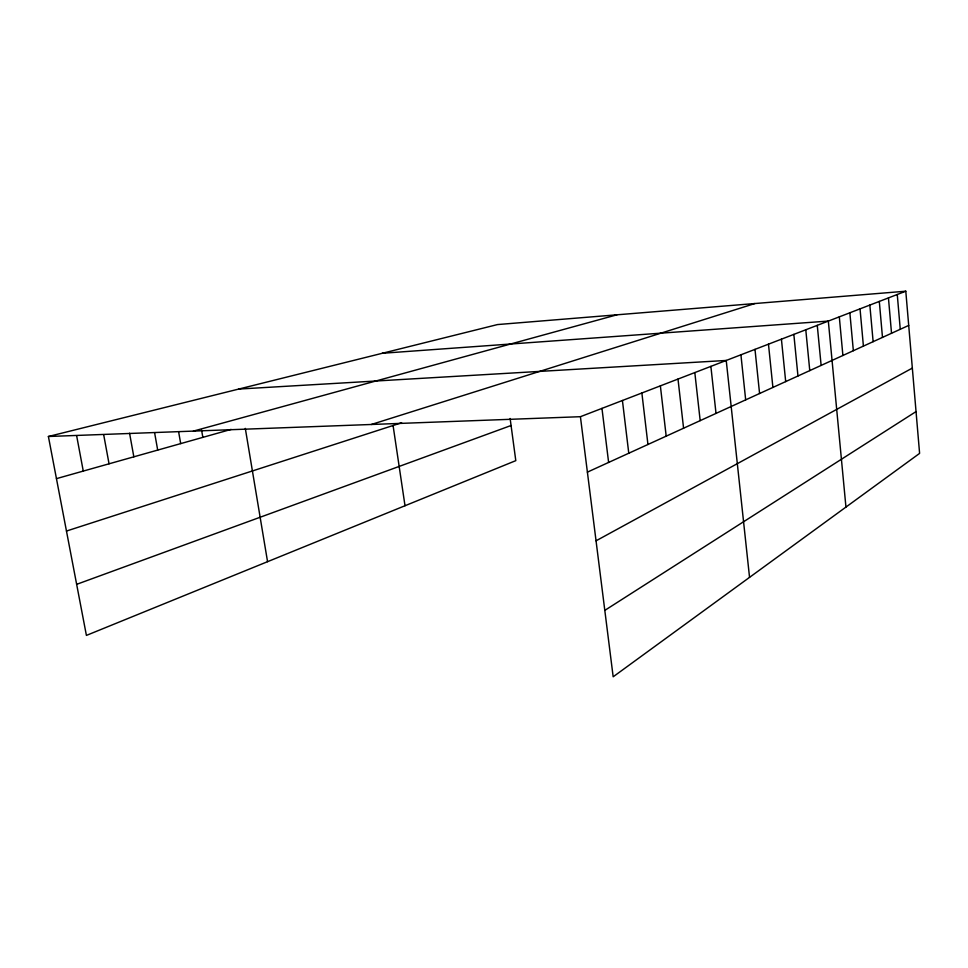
<?xml version="1.0" encoding="UTF-8"?>
<svg xmlns="http://www.w3.org/2000/svg" width="968" height="968" viewBox="0 0 968 968"><rect width="100%" height="100%" fill="white"/><g stroke="black" fill="none" stroke-linecap="round" stroke-linejoin="round"><path stroke-width="1.45" d="M604.806 610.385L916.043 411.594M596.046 540.809L912.34 368.094M587.394 472.13L908.71 325.429M580.413 416.7L905.794 291.211L919.6 453.387L613.168 676.789L580.413 416.7L48.4 436.495L86.406 635.407L515.799 460.647L510.124 418.491M76.641 584.345L511.068 425.509M66.465 531.045L401.611 422.75M371.349 424.48L754.859 303.541M56.446 478.64L231.086 429.405M193.418 431.099L616.967 314.806M48.4 436.495L497.491 324.57L905.794 291.211M382.312 353.272L828.33 321.086L845.947 507.075M238.745 389.063L726.23 360.459L749.547 577.364M76.629 435.648L83.272 471.077M103.709 434.838L109.045 463.805M129.567 433.228L133.838 456.823M154.602 432.72L157.699 450.096M178.62 431.788L180.689 443.61M201.586 430.107L202.844 437.367M245.303 428.376L267.555 561.682M393.069 425.509L405.011 505.732M601.963 408.387L608.618 462.426M622.424 400.498L628.776 453.23M641.869 392.996L647.943 444.481M660.37 385.857L666.19 436.144M677.999 379.057L683.577 428.207M694.818 372.571L700.179 420.632M710.875 366.388L716.017 413.396M740.919 354.796L745.675 399.857M754.992 349.375L759.577 393.516M781.418 339.175L785.689 381.598M768.471 344.172L772.9 387.43M793.845 334.384L797.959 375.995M805.787 329.786L809.768 370.599M817.27 325.357L821.13 365.42M839.304 316.863L842.898 355.474M860.032 308.865L863.408 346.108M849.856 312.785L853.352 350.706M869.845 305.077L873.124 341.68M888.442 297.902L891.528 333.282M879.307 301.435L882.489 337.409M897.263 294.502L900.264 329.289"/></g></svg>
